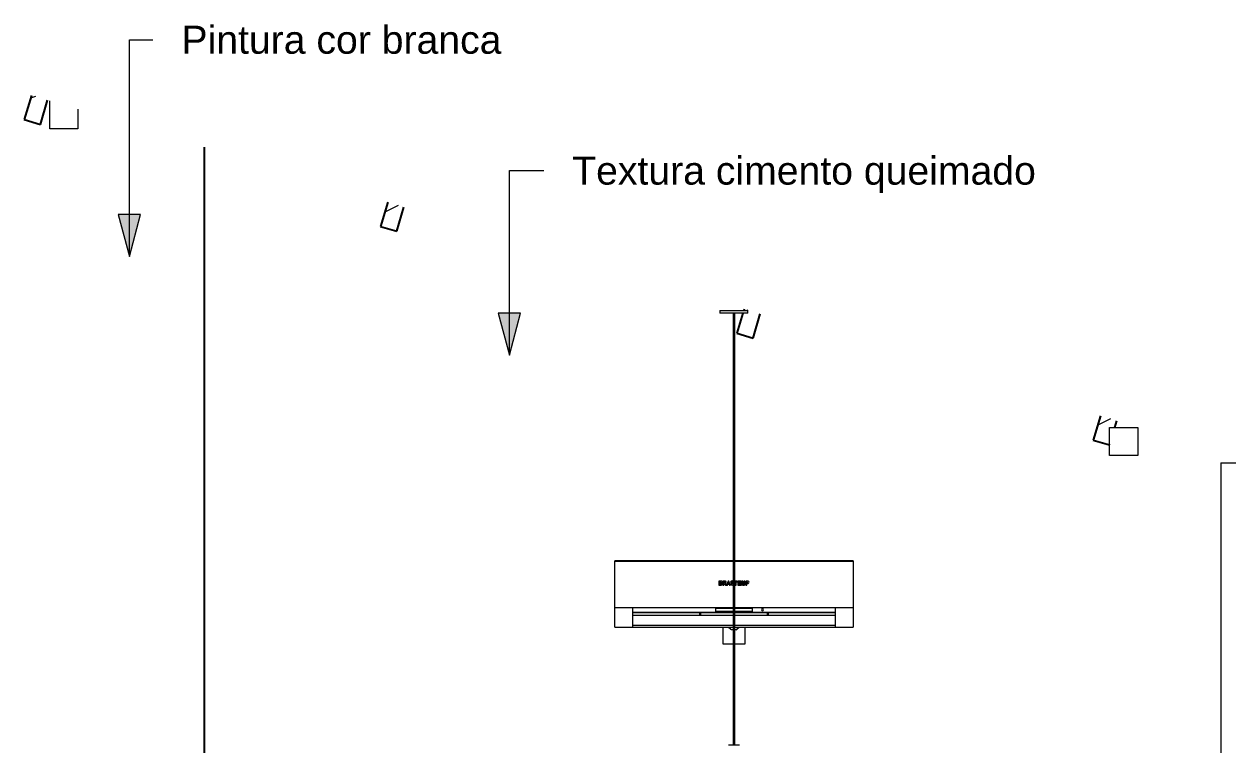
# Model space of a CAD drawing. Header units: millimetres. Extents: x -13140 to 14823, y 100 to 6213.
# Drawn here: x -12791 to -8470, y 2780 to 5351 of the extents above; entities that cross this region are included whole.
import ezdxf

# ---------------------------------------------------------------- set-up
doc = ezdxf.new("R2010")
doc.units = ezdxf.units.MM
for name, color, linetype, lineweight in [('A-GLAZ-CWMG', 51, 'Continuous', 9), ('A-WALL', 113, 'Continuous', 25), ('E-ELEC-EQPM', 71, 'Continuous', 9), ('E-ELEC-FIXT', 91, 'Continuous', 9), ('E-LITE-EQPM', 33, 'Continuous', 9), ('G-ANNO-TEXT', 231, 'Continuous', 9), ('I-FURN', 30, 'Continuous', 9)]:
    doc.layers.add(name, color=color, linetype=linetype, lineweight=lineweight)
doc.styles.add('Arial', font='arial.ttf', dxfattribs={"height": 100})
pattern_1 = [(216.87, (-8978.69, 254), (761.9991, 508.00136), [127, -1143]), (206.565, (-8826.29, 177.8), (-254.0006, -253.9997), [283.981, -283.981]), (198.435, (-8826.29, 50.8), (-507.9998, -254.0006), [160.644, -642.575])]

# ---------------------------------------------------------------- blocks, each defined once
blk = doc.blocks.new('Blks_Decor Maisons du Monde_Cortina de Tecido - Bege-4411411-ELEVAÇÃO 1 SUÍTE')
at = {"layer": 'I-FURN', "color": 55}
for p, q in [((-8522.7, 3786), (-8522.7, 220)), ((-8522.7, 3785.5), (-8522.7, 3629)), ((-8522.7, 3785.5), (-8522.7, 3629)), ((-8522.7, 3785.5), (-8522.7, 3629)), ((-8522.7, 3785.5), (-8522.7, 3629)), ((-8522.7, 3785.5), (-8522.7, 3629)), ((-8522.7, 3785.5), (-8522.7, 3629)), ((-8522.7, 3785.5), (-8522.7, 3629)), ((-8522.7, 3785.5), (-8522.7, 3629)), ((-8522.7, 3785.5), (-8522.7, 3629)), ((-8522.7, 3785.5), (-8522.7, 3629)), ((-8522.7, 3785.5), (-8522.7, 3629)), ((-8522.7, 3573.7), (-8522.7, 3372)), ((-8522.7, 3573.7), (-8522.7, 3372)), ((-8522.7, 3573.7), (-8522.7, 3372)), ((-8522.7, 3573.7), (-8522.7, 3372)), ((-8522.7, 3573.7), (-8522.7, 3372)), ((-8522.7, 3573.7), (-8522.7, 3372)), ((-8522.7, 3573.7), (-8522.7, 3372)), ((-8522.7, 3573.7), (-8522.7, 3372)), ((-8522.7, 3573.7), (-8522.7, 3372)), ((-8522.7, 3573.7), (-8522.7, 3372)), ((-8522.7, 3573.7), (-8522.7, 3372)), ((-8522.7, 3309.7), (-8522.7, 3205)), ((-8522.7, 3309.7), (-8522.7, 3205)), ((-8522.7, 3309.7), (-8522.7, 3205)), ((-8522.7, 3309.7), (-8522.7, 3205)), ((-8522.7, 3309.7), (-8522.7, 3205)), ((-8522.7, 3309.7), (-8522.7, 3205)), ((-8522.7, 3309.7), (-8522.7, 3205)), ((-8522.7, 3309.7), (-8522.7, 3205)), ((-8522.7, 3309.7), (-8522.7, 3205)), ((-8522.7, 3309.7), (-8522.7, 3205)), ((-8522.7, 3309.7), (-8522.7, 3205)), ((-8522.7, 3117.3), (-8522.7, 2977.4)), ((-8522.7, 3117.3), (-8522.7, 2977.4)), ((-8522.7, 3117.3), (-8522.7, 2977.4)), ((-8522.7, 3117.3), (-8522.7, 2977.4)), ((-8522.7, 3117.3), (-8522.7, 2977.4)), ((-8522.7, 3117.3), (-8522.7, 2977.4)), ((-8522.7, 3117.3), (-8522.7, 2977.4)), ((-8522.7, 3117.3), (-8522.7, 2977.4)), ((-8522.7, 3117.3), (-8522.7, 2977.4)), ((-8522.7, 3117.3), (-8522.7, 2977.4)), ((-8522.7, 3117.3), (-8522.7, 2977.4)), ((-8522.7, 2793), (-8522.7, 2689.1)), ((-8522.7, 2793), (-8522.7, 2689.1)), ((-8522.7, 2793), (-8522.7, 2689.1)), ((-8522.7, 2793), (-8522.7, 2689.1)), ((-8522.7, 2793), (-8522.7, 2689.1)), ((-8522.7, 2793), (-8522.7, 2689.1)), ((-8522.7, 2793), (-8522.7, 2689.1)), ((-8522.7, 2793), (-8522.7, 2689.1)), ((-8522.7, 2793), (-8522.7, 2689.1)), ((-8522.7, 2793), (-8522.7, 2689.1)), ((-8522.7, 2793), (-8522.7, 2689.1)), ((-8522.7, 2597.6), (-8522.7, 2397.2)), ((-8522.7, 2597.6), (-8522.7, 2397.2)), ((-8522.7, 2597.6), (-8522.7, 2397.2)), ((-8522.7, 2597.6), (-8522.7, 2397.2)), ((-8522.7, 2597.6), (-8522.7, 2397.2)), ((-8522.7, 2597.6), (-8522.7, 2397.2)), ((-8522.7, 2597.6), (-8522.7, 2397.2)), ((-8522.7, 2597.6), (-8522.7, 2397.2)), ((-8522.7, 2597.6), (-8522.7, 2397.2)), ((-8522.7, 2597.6), (-8522.7, 2397.2)), ((-8522.7, 2597.6), (-8522.7, 2397.2)), ((-8522.7, 1963.7), (-8522.7, 1802.3)), ((-8522.7, 1963.7), (-8522.7, 1802.3)), ((-8522.7, 1963.7), (-8522.7, 1802.3)), ((-8522.7, 1963.7), (-8522.7, 1802.3)), ((-8522.7, 1963.7), (-8522.7, 1802.3)), ((-8522.7, 1963.7), (-8522.7, 1802.3)), ((-8522.7, 1963.7), (-8522.7, 1802.3)), ((-8522.7, 1963.7), (-8522.7, 1802.3)), ((-8522.7, 1963.7), (-8522.7, 1802.3)), ((-8522.7, 1963.7), (-8522.7, 1802.3)), ((-8522.7, 1963.7), (-8522.7, 1802.3)), ((-8522.7, 1722.8), (-8522.7, 1607.8)), ((-8522.7, 1722.8), (-8522.7, 1607.8)), ((-8522.7, 1722.8), (-8522.7, 1607.8)), ((-8522.7, 1722.8), (-8522.7, 1607.8)), ((-8522.7, 1722.8), (-8522.7, 1607.8)), ((-8522.7, 1722.8), (-8522.7, 1607.8)), ((-8522.7, 1722.8), (-8522.7, 1607.8)), ((-8522.7, 1722.8), (-8522.7, 1607.8)), ((-8522.7, 1722.8), (-8522.7, 1607.8)), ((-8522.7, 1722.8), (-8522.7, 1607.8)), ((-8522.7, 1722.8), (-8522.7, 1607.8)), ((-8522.7, 1544.5), (-8522.7, 1413.7)), ((-8522.7, 1544.5), (-8522.7, 1413.7)), ((-8522.7, 1544.5), (-8522.7, 1413.7)), ((-8522.7, 1544.5), (-8522.7, 1413.7)), ((-8522.7, 1544.5), (-8522.7, 1413.7)), ((-8522.7, 1544.5), (-8522.7, 1413.7)), ((-8522.7, 1544.5), (-8522.7, 1413.7)), ((-8522.7, 1544.5), (-8522.7, 1413.7)), ((-8522.7, 1544.5), (-8522.7, 1413.7)), ((-8522.7, 1544.5), (-8522.7, 1413.7)), ((-8522.7, 1544.5), (-8522.7, 1413.7)), ((-8522.7, 1078), (-8522.7, 885.9)), ((-8522.7, 1078), (-8522.7, 885.9)), ((-8522.7, 1078), (-8522.7, 885.9)), ((-8522.7, 1078), (-8522.7, 885.9)), ((-8522.7, 1078), (-8522.7, 885.9)), ((-8522.7, 1078), (-8522.7, 885.9)), ((-8522.7, 1078), (-8522.7, 885.9)), ((-8522.7, 1078), (-8522.7, 885.9)), ((-8522.7, 1078), (-8522.7, 885.9)), ((-8522.7, 1078), (-8522.7, 885.9)), ((-8522.7, 1078), (-8522.7, 885.9)), ((-8522.7, 630.6), (-8522.7, 525.4)), ((-8522.7, 630.6), (-8522.7, 525.4)), ((-8522.7, 630.6), (-8522.7, 525.4)), ((-8522.7, 630.6), (-8522.7, 525.4)), ((-8522.7, 630.6), (-8522.7, 525.4)), ((-8522.7, 630.6), (-8522.7, 525.4)), ((-8522.7, 630.6), (-8522.7, 525.4)), ((-8522.7, 630.6), (-8522.7, 525.4)), ((-8522.7, 630.6), (-8522.7, 525.4)), ((-8522.7, 630.6), (-8522.7, 525.4)), ((-8522.7, 630.6), (-8522.7, 525.4)), ((-8522.7, 467.4), (-8522.7, 359.9)), ((-8522.7, 467.4), (-8522.7, 359.9)), ((-8522.7, 467.4), (-8522.7, 359.9)), ((-8522.7, 467.4), (-8522.7, 359.9)), ((-8522.7, 467.4), (-8522.7, 359.9)), ((-8522.7, 467.4), (-8522.7, 359.9)), ((-8522.7, 467.4), (-8522.7, 359.9)), ((-8522.7, 467.4), (-8522.7, 359.9)), ((-8522.7, 467.4), (-8522.7, 359.9)), ((-8522.7, 467.4), (-8522.7, 359.9)), ((-8522.7, 467.4), (-8522.7, 359.9))]:
    blk.add_line(p, q, dxfattribs=at)
for points, knots in [([(-8522.7, 3786), (-8522.7, 3786), (-8519.4, 3786), (-8505.7, 3786), (-8487.8, 3786), (-8475, 3786), (-8469.8, 3786)], [1.570796, 1.570796, 1.570796, 1.570796, 1.963495, 2.356194, 2.748894, 3.007271, 3.007271, 3.007271, 3.007271]), ([(-8469.8, 220), (-8475, 220), (-8487.8, 220), (-8505.7, 220), (-8519.4, 220), (-8522.7, 220), (-8522.7, 220)], [-3.007271, -3.007271, -3.007271, -3.007271, -2.748894, -2.356194, -1.963495, -1.570796, -1.570796, -1.570796, -1.570796])]:
    blk.add_open_spline(points, degree=3, knots=knots, dxfattribs=at)
blk = doc.blocks.new('Rectangular Mullion - Terça-3638543-ELEVAÇÃO 1 SUÍTE')
at = {"layer": 'A-GLAZ-CWMG'}
h = blk.add_hatch(dxfattribs=at)
h.set_pattern_fill('FP_1', color=256, style=0, pattern_type=2)
h.set_pattern_definition(pattern_1)
h.paths.add_polyline_path([(-8920.4, 3850), (-8919.7, 3852.5), (-8919.7, 3912.4), (-8901.7, 3912.4), (-8894.5, 3936.2), (-8952, 3953.4), (-8977.9, 3867.2), (-8943.8, 3857)])
at = {"layer": 'A-GLAZ-CWMG', "lineweight": 25}
for p, q in [((-8952, 3953.4), (-8977.9, 3867.2)), ((-8901.7, 3912.4), (-8894.5, 3936.2)), ((-8977.9, 3867.2), (-8920.4, 3850)), ((-8920.4, 3850), (-8919.7, 3852.5))]:
    blk.add_line(p, q, dxfattribs=at)
blk = doc.blocks.new('Rectangular Mullion - Terça-V2-ELEVAÇÃO 1 SUÍTE')
at = {"layer": 'A-GLAZ-CWMG'}
h = blk.add_hatch(dxfattribs=at)
h.set_pattern_fill('FP_1', color=256, style=0, pattern_type=2)
h.set_pattern_definition(pattern_1)
h.paths.add_polyline_path([(-10191.4, 4231.3), (-10165.5, 4317.5), (-10223, 4334.7), (-10224.3, 4330), (-10209.7, 4330), (-10209.7, 4320), (-10227.4, 4320), (-10248.9, 4248.5), (-10202.7, 4234.7)])
at = {"layer": 'A-GLAZ-CWMG', "lineweight": 25}
for p, q in [((-10223, 4334.7), (-10224.4, 4330)), ((-10227.4, 4320), (-10248.9, 4248.5)), ((-10191.4, 4231.3), (-10165.5, 4317.5)), ((-10248.9, 4248.5), (-10191.4, 4231.3))]:
    blk.add_line(p, q, dxfattribs=at)
blk = doc.blocks.new('Rectangular Mullion - Terça-V3-ELEVAÇÃO 1 SUÍTE')
at = {"layer": 'A-GLAZ-CWMG'}
h = blk.add_hatch(dxfattribs=at)
h.set_pattern_fill('FP_1', color=256, style=0, pattern_type=2)
h.set_pattern_definition(pattern_1)
h.paths.add_polyline_path([(-11462.4, 4612.6), (-11436.5, 4698.8), (-11494, 4716), (-11519.9, 4629.8), (-11479.9, 4617.8)])
at = {"layer": 'A-GLAZ-CWMG', "lineweight": 25}
for p, q in [((-11494, 4716), (-11519.9, 4629.8)), ((-11462.4, 4612.6), (-11436.5, 4698.8)), ((-11519.9, 4629.8), (-11462.4, 4612.6))]:
    blk.add_line(p, q, dxfattribs=at)
blk = doc.blocks.new('Rectangular Mullion - Terça-V4-ELEVAÇÃO 1 SUÍTE')
at = {"layer": 'A-GLAZ-CWMG'}
h = blk.add_hatch(dxfattribs=at)
h.set_pattern_fill('FP_1', color=256, style=0, pattern_type=2)
h.set_pattern_definition(pattern_1)
h.paths.add_polyline_path([(-12733.4, 4993.9), (-12707.5, 5080.1), (-12765, 5097.3), (-12790.8, 5011.1), (-12738.8, 4995.5)])
at = {"layer": 'A-GLAZ-CWMG', "lineweight": 25}
for p, q in [((-12765, 5097.3), (-12790.8, 5011.1)), ((-12733.4, 4993.9), (-12707.5, 5080.1)), ((-12790.8, 5011.1), (-12733.4, 4993.9))]:
    blk.add_line(p, q, dxfattribs=at)
blk = doc.blocks.new('Ar Condicionado Split - Branco-4269317-ELEVAÇÃO 1 SUÍTE')
at = {"layer": 'E-ELEC-EQPM'}
for p, q in [((-10684.7, 3436.2), (-10262.5, 3436.2)), ((-10262.5, 3436.2), (-10684.7, 3436.2)), ((-10684.7, 3390.9), (-10684.7, 3436.2)), ((-10684.7, 3436.2), (-10262.5, 3436.2)), ((-10262.5, 3433.9), (-10684.7, 3433.9)), ((-10256.8, 3436.2), (-9834.7, 3436.2)), ((-9834.7, 3436.2), (-10256.8, 3436.2)), ((-10256.8, 3436.2), (-9834.7, 3436.2)), ((-9834.7, 3433.9), (-10256.8, 3433.9)), ((-9834.7, 3436.2), (-9834.7, 3390.9)), ((-10684.7, 3270), (-10684.7, 3390.9)), ((-9834.7, 3390.9), (-9834.7, 3270)), ((-10313.2, 3364.4), (-10313.2, 3350.1)), ((-10307.3, 3364.4), (-10313.2, 3364.4)), ((-10313.2, 3350.1), (-10308.3, 3350.1)), ((-10310.4, 3361.9), (-10308.6, 3361.9)), ((-10310.4, 3358.7), (-10310.4, 3361.9)), ((-10308.4, 3358.7), (-10310.4, 3358.7)), ((-10310.4, 3356.2), (-10307.9, 3356.2)), ((-10310.4, 3352.6), (-10310.4, 3356.2)), ((-10307.6, 3352.6), (-10310.4, 3352.6)), ((-10308.6, 3361.9), (-10306.1, 3358.8)), ((-10306.1, 3358.8), (-10308.4, 3358.7)), ((-10308.3, 3350.1), (-10304.8, 3350.2)), ((-10307.9, 3356.2), (-10305.4, 3352.7)), ((-10305.4, 3352.7), (-10307.6, 3352.6)), ((-10304.7, 3364.2), (-10307.3, 3364.4)), ((-10304.8, 3350.2), (-10302.8, 3350.9)), ((-10303.2, 3363.6), (-10304.7, 3364.2)), ((-10303.6, 3357.6), (-10302.1, 3358.9)), ((-10301.8, 3356.4), (-10303.6, 3357.6)), ((-10302, 3362.4), (-10303.2, 3363.6)), ((-10302.8, 3350.9), (-10301.6, 3352.3)), ((-10302.1, 3358.9), (-10301.6, 3360.8)), ((-10301.6, 3360.8), (-10302, 3362.4)), ((-10301.1, 3354.2), (-10301.8, 3356.4)), ((-10301.6, 3352.3), (-10301.1, 3354.2)), ((-10292.9, 3364.4), (-10298.9, 3364.4)), ((-10298.9, 3364.4), (-10298.9, 3350.1)), ((-10298.9, 3350.1), (-10296.2, 3350.1)), ((-10296.2, 3358.5), (-10296.2, 3361.9)), ((-10296.2, 3361.9), (-10293.8, 3361.9)), ((-10293.9, 3358.5), (-10296.2, 3358.5)), ((-10296.2, 3350.1), (-10293, 3355.3)), ((-10291.2, 3358.6), (-10293.9, 3358.5)), ((-10293.8, 3361.9), (-10291.2, 3358.6)), ((-10293, 3355.3), (-10291.4, 3353.4)), ((-10289.6, 3364), (-10292.9, 3364.4)), ((-10291.4, 3353.4), (-10289.4, 3350.1)), ((-10290.9, 3356.4), (-10288.2, 3357.7)), ((-10289.4, 3355.2), (-10290.9, 3356.4)), ((-10287.9, 3362.6), (-10289.6, 3364)), ((-10287.9, 3352.9), (-10289.4, 3355.2)), ((-10289.4, 3350.1), (-10286.2, 3350.1)), ((-10288.2, 3357.7), (-10287.3, 3360.4)), ((-10287.3, 3360.4), (-10287.9, 3362.6)), ((-10286.2, 3350.1), (-10287.9, 3352.9)), ((-10280.7, 3364.4), (-10286, 3350.1)), ((-10286, 3350.1), (-10283.1, 3350.1)), ((-10283.1, 3350.1), (-10281.9, 3353.3)), ((-10281.9, 3353.3), (-10276.6, 3353.3)), ((-10281.1, 3355.8), (-10279.3, 3361)), ((-10277.4, 3355.8), (-10281.1, 3355.8)), ((-10277.8, 3364.4), (-10280.7, 3364.4)), ((-10279.3, 3361), (-10277.4, 3355.8)), ((-10272.6, 3350.1), (-10277.8, 3364.4)), ((-10276.6, 3353.3), (-10275.4, 3350.1)), ((-10275.4, 3350.1), (-10272.6, 3350.1)), ((-10269.2, 3355.1), (-10271.9, 3354.9)), ((-10271.9, 3354.9), (-10270.2, 3351.1)), ((-10270.8, 3362.7), (-10271.4, 3360.6)), ((-10271.4, 3360.6), (-10270.1, 3357.8)), ((-10269, 3364.1), (-10270.8, 3362.7)), ((-10270.2, 3351.1), (-10266, 3349.9)), ((-10270.1, 3357.8), (-10266.8, 3356.4)), ((-10268.1, 3353), (-10269.2, 3355.1)), ((-10266.2, 3364.6), (-10269, 3364.1)), ((-10268.2, 3361.6), (-10266.2, 3362.1)), ((-10265.6, 3358.9), (-10268.2, 3361.6)), ((-10266, 3352.4), (-10268.1, 3353)), ((-10266.8, 3356.4), (-10263.8, 3352.9)), ((-10262.5, 3363.5), (-10266.2, 3364.6)), ((-10266.2, 3362.1), (-10264.3, 3361.6)), ((-10263.8, 3352.9), (-10266, 3352.4)), ((-10266, 3349.9), (-10262.9, 3350.4)), ((-10262.5, 3358), (-10265.6, 3358.9)), ((-10264.3, 3361.6), (-10263.5, 3360.1)), ((-10263.5, 3360.1), (-10262.5, 3360.1)), ((-10248.1, 3364.4), (-10256.9, 3364.4)), ((-10256.9, 3361.9), (-10254.9, 3361.9)), ((-10254.9, 3361.9), (-10254.9, 3350.1)), ((-10254.9, 3350.1), (-10252.2, 3350.1)), ((-10252.2, 3350.1), (-10252.2, 3361.9)), ((-10252.2, 3361.9), (-10248.1, 3361.9)), ((-10248.1, 3361.9), (-10248.1, 3364.4)), ((-10235.6, 3364.4), (-10246.3, 3364.4)), ((-10246.3, 3364.4), (-10246.3, 3350.1)), ((-10246.3, 3350.1), (-10235.4, 3350.1)), ((-10243.6, 3358.7), (-10243.6, 3361.9)), ((-10243.6, 3361.9), (-10235.6, 3361.9)), ((-10236.1, 3358.7), (-10243.6, 3358.7)), ((-10243.6, 3352.6), (-10243.6, 3356.2)), ((-10243.6, 3356.2), (-10236.1, 3356.2)), ((-10235.4, 3352.6), (-10243.6, 3352.6)), ((-10236.1, 3356.2), (-10236.1, 3358.7)), ((-10235.6, 3361.9), (-10235.6, 3364.4)), ((-10235.4, 3350.1), (-10235.4, 3352.6)), ((-10228.5, 3364.4), (-10233.1, 3364.4)), ((-10233.1, 3364.4), (-10233.1, 3350.1)), ((-10233.1, 3350.1), (-10230.4, 3350.1)), ((-10230.4, 3350.1), (-10230.3, 3361.3)), ((-10230.3, 3361.3), (-10227.8, 3350.1)), ((-10226.2, 3354.6), (-10228.5, 3364.4)), ((-10227.8, 3350.1), (-10224.6, 3350.1)), ((-10224, 3364.4), (-10226.2, 3354.6)), ((-10224.6, 3350.1), (-10222.1, 3361.3)), ((-10219.3, 3364.4), (-10224, 3364.4)), ((-10222.1, 3361.3), (-10222, 3350.1)), ((-10222, 3350.1), (-10219.3, 3350.1)), ((-10219.3, 3350.1), (-10219.3, 3364.4)), ((-10212, 3364.4), (-10216.6, 3364.4)), ((-10216.6, 3364.4), (-10216.6, 3350.1)), ((-10216.6, 3350.1), (-10213.9, 3350.1)), ((-10213.9, 3358), (-10213.1, 3361.9)), ((-10212.2, 3358), (-10213.9, 3358)), ((-10213.9, 3350.1), (-10213.9, 3355.5)), ((-10213.9, 3355.5), (-10211.9, 3355.5)), ((-10213.1, 3361.9), (-10209.7, 3358.2)), ((-10209.7, 3358.2), (-10212.2, 3358)), ((-10208.6, 3364.2), (-10212, 3364.4)), ((-10211.9, 3355.5), (-10208.9, 3355.7)), ((-10208.9, 3355.7), (-10207.4, 3356.4)), ((-10206.5, 3362.8), (-10208.6, 3364.2)), ((-10207.4, 3356.4), (-10206.2, 3357.8)), ((-10205.7, 3360), (-10206.5, 3362.8)), ((-10206.2, 3357.8), (-10205.7, 3360)), ((-10684.7, 3270), (-10262.5, 3270)), ((-10684.7, 3245.3), (-10684.7, 3270)), ((-10684.7, 3270), (-10621.4, 3270)), ((-10684.7, 3200), (-10684.7, 3245.3)), ((-10621.4, 3270), (-10621.4, 3245.3)), ((-10382.5, 3252.5), (-10621.4, 3252.5)), ((-10621.4, 3252.5), (-10382.5, 3252.5)), ((-10621.4, 3245.3), (-10621.4, 3200)), ((-10621.4, 3242.9), (-10262.5, 3242.9)), ((-10378, 3252.5), (-10382.5, 3252.5)), ((-10382.5, 3252.5), (-10382.5, 3242.9)), ((-10262.5, 3252.5), (-10378, 3252.5)), ((-10378, 3242.9), (-10378, 3252.5)), ((-10378, 3252.5), (-10262.5, 3252.5)), ((-10324.3, 3268), (-10262.5, 3268)), ((-10324.3, 3256.2), (-10324.3, 3268)), ((-10262.5, 3256.2), (-10324.3, 3256.2)), ((-10256.8, 3270), (-9834.7, 3270)), ((-10256.8, 3268), (-10195, 3268)), ((-10195, 3256.2), (-10256.8, 3256.2)), ((-10141.3, 3252.5), (-10256.8, 3252.5)), ((-10256.8, 3252.5), (-10141.3, 3252.5)), ((-10256.8, 3242.9), (-9897.9, 3242.9)), ((-10195, 3268), (-10195, 3256.2)), ((-10136.8, 3252.5), (-10141.3, 3252.5)), ((-10141.3, 3252.5), (-10141.3, 3242.9)), ((-9897.9, 3252.5), (-10136.8, 3252.5)), ((-10136.8, 3242.9), (-10136.8, 3252.5)), ((-10136.8, 3252.5), (-9897.9, 3252.5)), ((-9897.9, 3245.3), (-9897.9, 3270)), ((-9897.9, 3270), (-9834.7, 3270)), ((-9897.9, 3200), (-9897.9, 3245.3)), ((-9834.7, 3270), (-9834.7, 3245.3)), ((-9834.7, 3245.3), (-9834.7, 3200)), ((-10684.7, 3200), (-10621.4, 3200)), ((-10621.4, 3206.7), (-10262.5, 3206.7)), ((-10621.4, 3200), (-10262.5, 3200)), ((-10256.8, 3206.7), (-9897.9, 3206.7)), ((-10256.8, 3200), (-9897.9, 3200)), ((-9897.9, 3200), (-9834.7, 3200))]:
    blk.add_line(p, q, dxfattribs=at)
for start, end in [(0, 180), (180, 0)]:
    blk.add_arc((-10158.1, 3262.2), 3.5, start, end, dxfattribs=at)
blk = doc.blocks.new('PENDENTE ITACARÉ - PENDENTE ITACARÉ-4645809-ELEVAÇÃO 1 SUÍTE')
at = {"layer": 'E-LITE-EQPM'}
for p, q in [((-10309.7, 4330), (-10309.7, 4320)), ((-10309.7, 4330), (-10209.7, 4330)), ((-10209.7, 4320), (-10209.7, 4330)), ((-10209.7, 4320), (-10309.7, 4320)), ((-10262.7, 4320), (-10262.7, 2780.3)), ((-10256.7, 2780.3), (-10256.7, 4320)), ((-10279, 2780.3), (-10259.7, 2780.3)), ((-10259.7, 2780.3), (-10240.3, 2780.3))]:
    blk.add_line(p, q, dxfattribs=at)
blk = doc.blocks.new('SPOT DIRECIONAVEL - SPOT DIRECIONAVEL-4752158-ELEVAÇÃO 1 SUÍTE')
at = {"layer": 'E-LITE-EQPM'}
for p, q in [((-12699.7, 4977.7), (-12699.7, 5077.7)), ((-12599.7, 5047.7), (-12599.7, 4977.7)), ((-12599.7, 4977.7), (-12699.7, 4977.7))]:
    blk.add_line(p, q, dxfattribs=at)
blk = doc.blocks.new('SPOT DIRECIONAVEL - SPOT DIRECIONAVEL-V11-ELEVAÇÃO 1 SUÍTE')
at = {"layer": 'E-LITE-EQPM'}
for p, q in [((-8919.650772, 3912.4), (-8819.650772, 3912.4)), ((-8919.650772, 3812.4), (-8919.650772, 3912.4)), ((-8819.650772, 3912.4), (-8819.650772, 3812.4)), ((-8819.650772, 3812.4), (-8919.650772, 3812.4))]:
    blk.add_line(p, q, dxfattribs=at)
blk = doc.blocks.new('CRT_Tomadas e Interruptores - Tomada 10A 1s-4813062-ELEVAÇÃO 1 SUÍTE')
at = {"layer": 'E-ELEC-FIXT'}
for p, q in [((-10299.7, 3200), (-10299.7, 3140)), ((-10271.6, 3192.2), (-10277.3, 3197.9)), ((-10242, 3197.9), (-10247.7, 3192.2)), ((-10219.7, 3140), (-10219.7, 3200)), ((-10262.5, 3190.7), (-10268.1, 3190.7)), ((-10251.2, 3190.7), (-10256.8, 3190.7)), ((-10299.7, 3140), (-10262.5, 3140)), ((-10256.8, 3140), (-10219.7, 3140))]:
    blk.add_line(p, q, dxfattribs=at)
for centre, radius, start, end in [((-10275.2, 3200), 3, 180, 225), ((-10269.2, 3200), 2, 180, 0), ((-10250.2, 3200), 2, 180, 0), ((-10244.2, 3200), 3, 315, 0), ((-10268.1, 3195.7), 5, 225, 270), ((-10251.2, 3195.7), 5, 270, 315)]:
    blk.add_arc(centre, radius, start, end, dxfattribs=at)

msp = doc.modelspace()

# ---------------------------------------------------------------- hatches: boundary and pattern name
at = {"layer": 'G-ANNO-TEXT'}
for points in [[(-12415.909, 4522.689), (-12375.717, 4672.689), (-12456.101, 4672.689)], [(-11060.616, 4170.466), (-11020.424, 4320.466), (-11100.809, 4320.466)]]:
    msp.add_hatch(color=7, dxfattribs=at).paths.add_polyline_path(points)

# ---------------------------------------------------------------- linework, layer by layer
at = {"layer": 'A-WALL'}
msp.add_line((-12149.651, 4912.716), (-12149.651, 1600), dxfattribs=at)
at = {"layer": 'G-ANNO-TEXT', "color": 7}
for p, q in [((-12415.909, 5296.049), (-12331.682, 5296.049)), ((-12415.909, 4522.689), (-12415.909, 5296.049)), ((-11060.616, 4828.97), (-10938.104, 4828.97)), ((-11060.616, 4170.466), (-11060.616, 4828.97)), ((-12375.717, 4672.689), (-12456.101, 4672.689)), ((-12456.101, 4672.689), (-12415.909, 4522.689)), ((-12415.909, 4522.689), (-12375.717, 4672.689)), ((-11020.424, 4320.466), (-11100.809, 4320.466)), ((-11100.809, 4320.466), (-11060.616, 4170.466)), ((-11060.616, 4170.466), (-11020.424, 4320.466))]:
    msp.add_line(p, q, dxfattribs=at)

# ---------------------------------------------------------------- block references
at = {"layer": 'A-GLAZ-CWMG'}
for name in ['Rectangular Mullion - Terça-V4-ELEVAÇÃO 1 SUÍTE', 'Rectangular Mullion - Terça-V3-ELEVAÇÃO 1 SUÍTE', 'Rectangular Mullion - Terça-V2-ELEVAÇÃO 1 SUÍTE', 'Rectangular Mullion - Terça-3638543-ELEVAÇÃO 1 SUÍTE']:
    msp.add_blockref(name, (0, 0), dxfattribs=at)
at = {"layer": 'E-ELEC-EQPM'}
msp.add_blockref('Ar Condicionado Split - Branco-4269317-ELEVAÇÃO 1 SUÍTE', (0, 0), dxfattribs=at)
at = {"layer": 'E-ELEC-FIXT'}
msp.add_blockref('CRT_Tomadas e Interruptores - Tomada 10A 1s-4813062-ELEVAÇÃO 1 SUÍTE', (0, 0), dxfattribs=at)
at = {"layer": 'E-LITE-EQPM'}
for name in ['SPOT DIRECIONAVEL - SPOT DIRECIONAVEL-4752158-ELEVAÇÃO 1 SUÍTE', 'PENDENTE ITACARÉ - PENDENTE ITACARÉ-4645809-ELEVAÇÃO 1 SUÍTE', 'SPOT DIRECIONAVEL - SPOT DIRECIONAVEL-V11-ELEVAÇÃO 1 SUÍTE']:
    msp.add_blockref(name, (0, 0), dxfattribs=at)
at = {"layer": 'I-FURN', "color": 55}
msp.add_blockref('Blks_Decor Maisons du Monde_Cortina de Tecido - Bege-4411411-ELEVAÇÃO 1 SUÍTE', (0, 0), dxfattribs=at)

# ---------------------------------------------------------------- texts
at = {"layer": 'G-ANNO-TEXT', "color": 7, "char_height": 100, "attachment_point": 1, "style": 'Arial'}
for s, insert, width in [('Pintura cor branca', (-12230.082, 5346.049), 1414.97844), ('Textura cimento queimado', (-10836.504, 4878.97), 2052.32)]:
    msp.add_mtext(s, dxfattribs=dict(at, insert=insert, width=width))

doc.saveas('drawing.dxf')
